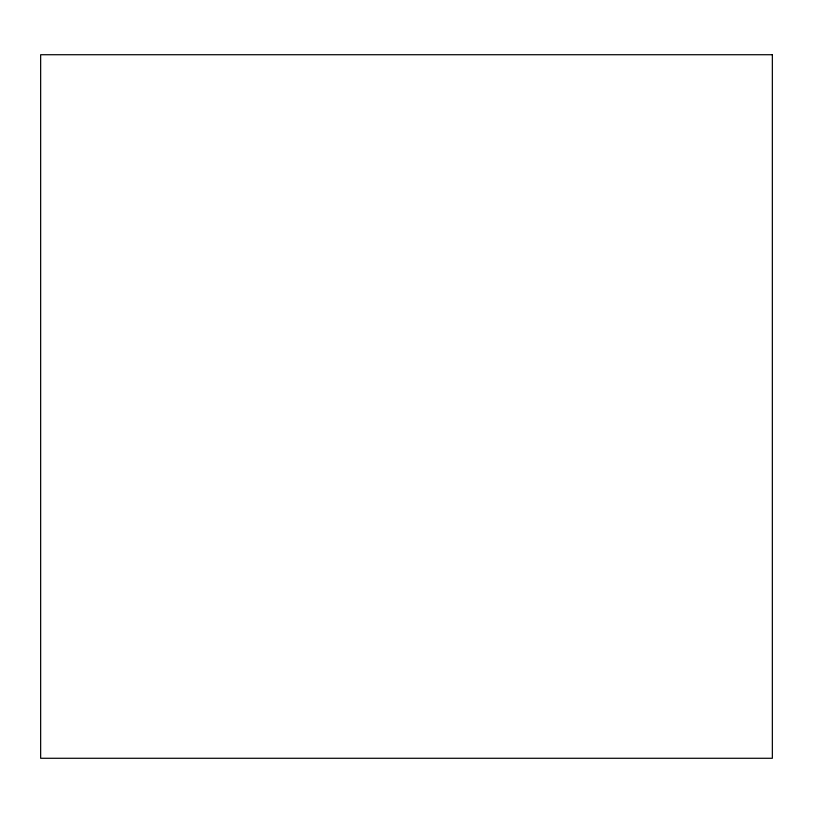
<?xml version="1.0" encoding="UTF-8"?>
<svg xmlns="http://www.w3.org/2000/svg" width="813" height="813" viewBox="0 0 813 813"><rect width="100%" height="100%" fill="white"/><g stroke="black" fill="none" stroke-linecap="round" stroke-linejoin="round"><path stroke-width="1.22" d="M772.35 54.725L40.65 54.725L40.65 758.275L772.35 758.275L772.35 54.725"/></g></svg>
